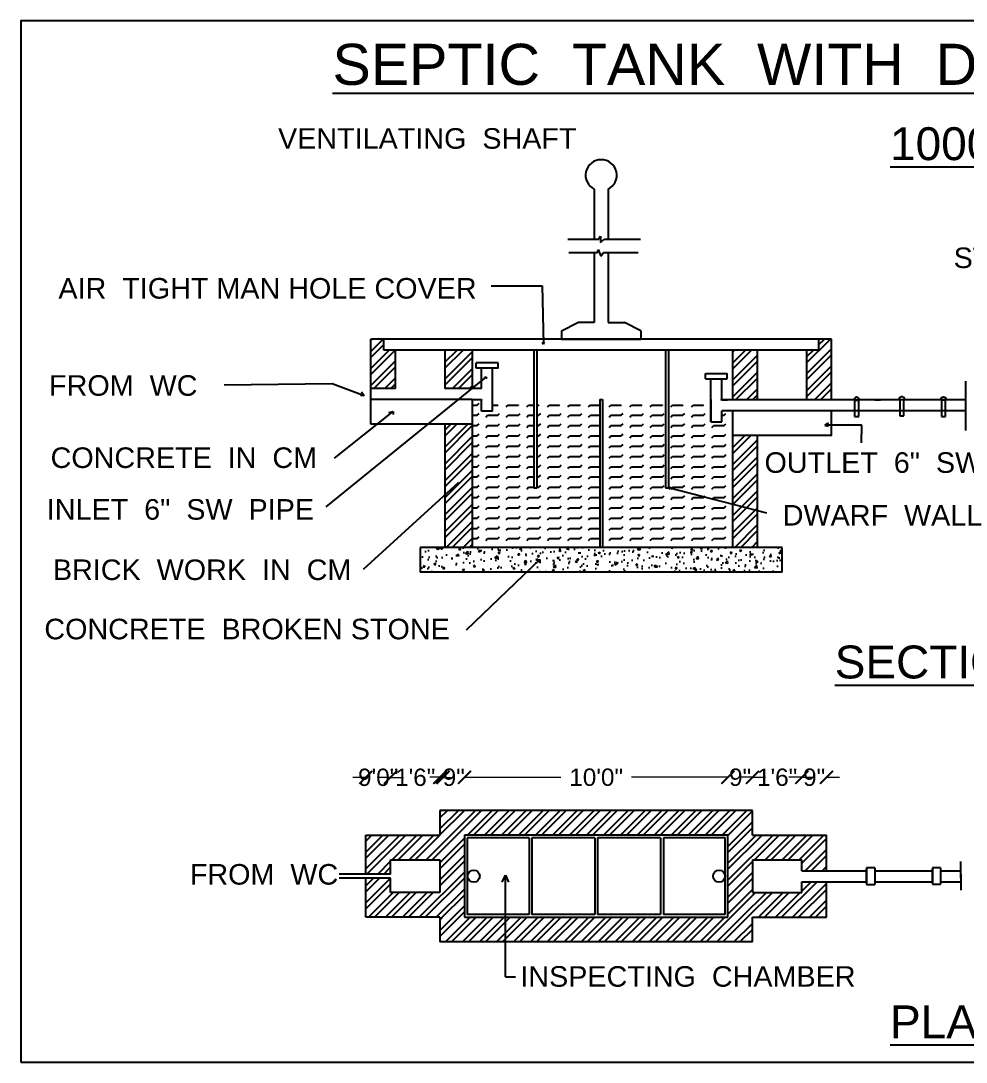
# Model space of a CAD drawing. Header units: metres. Extents: x 1738 to 2075, y -536 to -356.
# Drawn here: x 2060.27 to 2068.26, y -371.86 to -363.05 of the extents above; entities that cross this region are included whole.
import ezdxf
from ezdxf.enums import TextEntityAlignment as Align

# ---------------------------------------------------------------- set-up
doc = ezdxf.new("R2010")
doc.units = ezdxf.units.M
doc.header["$MEASUREMENT"] = 0
doc.header["$PDMODE"] = 98
doc.styles.get("Standard").update_dxf_attribs({"font": 'arial.ttf'})
doc.dimstyles.get("Standard").update_dxf_attribs({"dimtxt": 0.4600000000000001, "dimasz": 0.1, "dimexe": 0.15, "dimexo": 0, "dimgap": 0.09, "dimtad": 0, "dimzin": 0, "dimdsep": 46, "dimtxsty": 'Standard', "dimcen": 0.09, "dimse1": 1, "dimse2": 1, "dimsd1": 1, "dimsd2": 1, "dimadec": 0, "dimazin": 0, "dimtfac": 1, "dimtix": 1, "dimtofl": 0, "dimtmove": 0, "dimatfit": 3, "dimfxl": 0, "dimtolj": 1, "dimtzin": 0, "dimarcsym": 0})
pattern_1 = [(45, (-443.304856113369, -495.0089926349568), (-3.905364697871373, 3.905364697871373), []), (45, (-443.304856113369, -492.2474827740851), (-3.905364697871373, 3.905364697871373), [])]
pattern_2 = [(45, (-441.0133878105478, -584.6624004122468), (-3.905364697871373, 3.905364697871373), []), (45, (-441.0133878105478, -581.9008905513751), (-3.905364697871373, 3.905364697871373), [])]

# ---------------------------------------------------------------- blocks, each defined once
blk = doc.blocks.new('_ArchTick')
at = {"color": 0, "const_width": 0.15}
blk.add_lwpolyline([(-0.5, -0.5), (0.5, 0.5)], dxfattribs=at)
blk = doc.blocks.new('*D16')
at = {"lineweight": -2}
for p, q in [((63004.39285978072, 4236.239711772292), (62998.3928597807, 4236.239711772292)), ((63014.32104938816, 4236.239711772292), (63020.32104938816, 4236.239711772292))]:
    blk.add_line(p, q, dxfattribs=at)
at = {"layer": 'DEFPOINTS', "color": 0}
for p in [(63014.32104938816, 4236.239711772292), (63004.39285978072, 4209.632596349105), (63014.32104938816, 4209.632596349105)]:
    blk.add_point(p, dxfattribs=at)
at = {"lineweight": -2, "xscale": 6, "yscale": 6, "zscale": 6}
blk.add_blockref('_ArchTick', (63004.39285978072, 4236.239711772292), dxfattribs=at)
at = {"lineweight": -2, "xscale": 6, "yscale": 6, "zscale": 6, "rotation": 180}
blk.add_blockref('_ArchTick', (63014.32104938816, 4236.239711772292), dxfattribs=at)
at = {"color": 0, "insert": (63009.35695458442, 4236.239711772292), "char_height": 8, "attachment_point": 5}
blk.add_mtext('\\A1;9"', dxfattribs=at)
blk = doc.blocks.new('*D15')
at = {"lineweight": -2}
for p, q in [((63014.32104938816, 4236.239711772292), (63058.61895065303, 4236.239711772292)), ((63135.51188213955, 4236.239711772292), (63091.21398087466, 4236.239711772292))]:
    blk.add_line(p, q, dxfattribs=at)
at = {"layer": 'DEFPOINTS', "color": 0}
for p in [(63135.51188213955, 4236.239711772292), (63014.32104938816, 4209.632596349105), (63135.51188213955, 4209.632596349105)]:
    blk.add_point(p, dxfattribs=at)
at = {"lineweight": -2, "xscale": 6, "yscale": 6, "zscale": 6, "rotation": 180}
blk.add_blockref('_ArchTick', (63014.32104938816, 4236.239711772292), dxfattribs=at)
at = {"lineweight": -2, "xscale": 6, "yscale": 6, "zscale": 6}
blk.add_blockref('_ArchTick', (63135.51188213955, 4236.239711772292), dxfattribs=at)
at = {"color": 0, "insert": (63074.91646576385, 4236.239711772292), "char_height": 8, "attachment_point": 5}
blk.add_mtext('\\A1;10\'0"', dxfattribs=at)
blk = doc.blocks.new('*D14')
at = {"lineweight": -2}
for p, q in [((63135.51188213955, 4236.239711772292), (63129.51188213954, 4236.239711772292)), ((63146.87352270997, 4236.239711772292), (63152.87352270996, 4236.239711772292))]:
    blk.add_line(p, q, dxfattribs=at)
at = {"layer": 'DEFPOINTS', "color": 0}
for p in [(63146.87352270997, 4236.239711772292), (63135.51188213955, 4209.632596349105), (63146.87352270997, 4209.632596349105)]:
    blk.add_point(p, dxfattribs=at)
at = {"lineweight": -2, "xscale": 6, "yscale": 6, "zscale": 6}
blk.add_blockref('_ArchTick', (63135.51188213955, 4236.239711772292), dxfattribs=at)
at = {"lineweight": -2, "xscale": 6, "yscale": 6, "zscale": 6, "rotation": 180}
blk.add_blockref('_ArchTick', (63146.87352270997, 4236.239711772292), dxfattribs=at)
at = {"color": 0, "insert": (63141.19270242476, 4236.239711772292), "char_height": 8, "attachment_point": 5}
blk.add_mtext('\\A1;9"', dxfattribs=at)
blk = doc.blocks.new('*D13')
at = {"lineweight": -2}
for p, q in [((63146.87352270997, 4236.239711772292), (63140.87352270997, 4236.239711772292)), ((63169.59680385085, 4236.239711772292), (63175.59680385088, 4236.239711772292))]:
    blk.add_line(p, q, dxfattribs=at)
at = {"layer": 'DEFPOINTS', "color": 0}
for p in [(63169.59680385085, 4236.239711772292), (63146.87352270997, 4209.632596349105), (63169.59680385085, 4198.270955778664)]:
    blk.add_point(p, dxfattribs=at)
at = {"lineweight": -2, "xscale": 6, "yscale": 6, "zscale": 6}
blk.add_blockref('_ArchTick', (63146.87352270997, 4236.239711772292), dxfattribs=at)
at = {"lineweight": -2, "xscale": 6, "yscale": 6, "zscale": 6, "rotation": 180}
blk.add_blockref('_ArchTick', (63169.59680385085, 4236.239711772292), dxfattribs=at)
at = {"color": 0, "insert": (63158.23516328043, 4236.239711772292), "char_height": 8, "attachment_point": 5}
blk.add_mtext('\\A1;1\'6"', dxfattribs=at)
blk = doc.blocks.new('*D12')
at = {"lineweight": -2}
for p, q in [((63169.59680385088, 4236.239711772289), (63163.59680385088, 4236.239711772289)), ((63180.95844442131, 4236.239711772289), (63186.95844442131, 4236.239711772289))]:
    blk.add_line(p, q, dxfattribs=at)
at = {"layer": 'DEFPOINTS', "color": 0}
for p in [(63180.95844442131, 4236.239711772289), (63180.95844442131, 4209.632596349105), (63169.59680385088, 4198.270955778664)]:
    blk.add_point(p, dxfattribs=at)
at = {"lineweight": -2, "xscale": 6, "yscale": 6, "zscale": 6}
blk.add_blockref('_ArchTick', (63169.59680385088, 4236.239711772289), dxfattribs=at)
at = {"lineweight": -2, "xscale": 6, "yscale": 6, "zscale": 6, "rotation": 180}
blk.add_blockref('_ArchTick', (63180.95844442131, 4236.239711772289), dxfattribs=at)
at = {"color": 0, "insert": (63175.27762413608, 4236.239711772289), "char_height": 8, "attachment_point": 5}
blk.add_mtext('\\A1;9"', dxfattribs=at)
blk = doc.blocks.new('*D11')
at = {"lineweight": -2}
for p, q in [((62980.23612767683, 4236.205516286463), (62974.23612767683, 4236.205516286463)), ((63002.95940881772, 4236.205516286463), (63008.95940881773, 4236.205516286463))]:
    blk.add_line(p, q, dxfattribs=at)
at = {"layer": 'DEFPOINTS', "color": 0}
for p in [(62980.23612767683, 4236.205516286463), (63002.95940881772, 4220.994236919547), (62980.23612767683, 4198.270955778664)]:
    blk.add_point(p, dxfattribs=at)
at = {"lineweight": -2, "xscale": 6, "yscale": 6, "zscale": 6}
blk.add_blockref('_ArchTick', (62980.23612767683, 4236.205516286463), dxfattribs=at)
at = {"lineweight": -2, "xscale": 6, "yscale": 6, "zscale": 6, "rotation": 180}
blk.add_blockref('_ArchTick', (63002.95940881772, 4236.205516286463), dxfattribs=at)
at = {"color": 0, "insert": (62991.59776824727, 4236.205516286463), "char_height": 8, "attachment_point": 5}
blk.add_mtext('\\A1;1\'6"', dxfattribs=at)
blk = doc.blocks.new('*D10')
at = {"lineweight": -2}
for p, q in [((62968.87448710639, 4236.205516286463), (62962.87448710639, 4236.205516286463)), ((62980.23612767683, 4236.205516286463), (62986.23612767683, 4236.205516286463))]:
    blk.add_line(p, q, dxfattribs=at)
at = {"layer": 'DEFPOINTS', "color": 0}
for p in [(62968.87448710639, 4236.205516286463), (62968.87448710639, 4209.632596349105), (62980.23612767683, 4198.270955778664)]:
    blk.add_point(p, dxfattribs=at)
at = {"lineweight": -2, "xscale": 6, "yscale": 6, "zscale": 6}
blk.add_blockref('_ArchTick', (62968.87448710639, 4236.205516286463), dxfattribs=at)
at = {"lineweight": -2, "xscale": 6, "yscale": 6, "zscale": 6, "rotation": 180}
blk.add_blockref('_ArchTick', (62980.23612767683, 4236.205516286463), dxfattribs=at)
at = {"color": 0, "insert": (62974.55530739161, 4236.205516286463), "char_height": 8, "attachment_point": 5}
blk.add_mtext('\\A1;9\'0"', dxfattribs=at)
blk = doc.blocks.new('FDSAF')
h = blk.add_hatch()
h.set_pattern_fill('STEEL', color=256, scale=44.1841577739424, style=0)
h.set_pattern_definition(pattern_2)
h.paths.add_polyline_path([(-652.6567311457329, -151.67063409817), (-658.0863645881982, -151.67063409817), (-658.0863645881982, -146.6210160668615), (-664.0183717161781, -146.6210160668615), (-664.0183717161781, -169.3442972077455), (-652.6567311457403, -169.3442972077455)])
h = blk.add_hatch()
h.set_pattern_fill('STEEL', color=256, scale=44.1841577739424, style=0)
h.set_pattern_definition(pattern_2)
h.paths.add_polyline_path([(-451.9344144012574, -146.6210160668615), (-457.9054727434486, -146.6210160668615), (-457.9054727434486, -151.6706340981691), (-463.2960549717026, -151.6706340981691), (-463.2960549717026, -174.6427128379846), (-451.9344144012574, -174.6427128379846)])
h = blk.add_hatch()
h.set_pattern_fill('STEEL', color=256, scale=44.1841577739424, style=0)
h.set_pattern_definition(pattern_2)
h.paths.add_polyline_path([(-617.3094049265858, -151.67063409817), (-629.9334500048498, -151.67063409817), (-629.9334500048498, -169.3442972077473), (-617.3094049265858, -169.3442972077473)])
h = blk.add_hatch()
h.set_pattern_fill('STEEL', color=256, scale=44.1841577739424, style=0)
h.set_pattern_definition(pattern_2)
h.paths.add_polyline_path([(-486.0193361125785, -151.6706340981691), (-497.3809766830235, -151.6706340981691), (-497.3809766830235, -174.6427128379846), (-486.0193361125785, -174.6427128379846)])
h = blk.add_hatch()
h.set_pattern_fill('FLEX', color=256, scale=18.93606761740389, style=0)
h.set_pattern_definition([(0, (-441.0133878105478, -584.6624004122468), (0, 4.734016904350971), [4.734016904350971, -4.734016904350971]), (45, (-436.2793709062025, -584.6624004122468), (3e-16, 4.734016896407144), [1.183504226087739, -4.327902466162949, 1.183504226087739, -6.694910918338437])])
h.paths.add_polyline_path([(-558.6075953126274, -176.902507939345), (-587.6428989926497, -176.902507939345), (-587.6428989926497, -215.1356364971298), (-588.9053035004762, -215.1356364971298), (-588.9053035004762, -176.902507939345), (-607.943392492627, -176.902507939345), (-607.943392492627, -179.775368392513), (-612.9930105239328, -179.775368392513), (-612.9930105239328, -174.7665947298164), (-612.9930105239328, -174.3939152390549), (-617.3094049265858, -174.3939152390549), (-617.3094049265858, -180.7059377781897), (-617.3094049265858, -242.5637586617086), (-558.6075953126274, -242.5637586617086)])
h.paths.add_polyline_path([(-528.3098871247857, -176.902507939345), (-557.3451908048008, -176.902507939345), (-557.3451908048008, -242.5637586617086), (-497.3809766830235, -242.5637586617086), (-497.3809766830235, -197.1171963799388), (-497.3809766830235, -179.6923308692912), (-502.4305947143366, -179.6923308692912), (-502.4305947143366, -184.7011045319868), (-507.4802127456423, -184.7011045319868), (-507.4802127456423, -176.902507939345), (-527.0474826169519, -176.902507939345), (-527.0474826169519, -215.1356364971298), (-528.3098871247857, -215.1356364971298)])
h = blk.add_hatch()
h.set_pattern_fill('STEEL', color=256, scale=44.1841577739424, style=0)
h.set_pattern_definition(pattern_2)
h.paths.add_polyline_path([(-617.3094049265858, -185.7555558094964), (-629.9334500048498, -185.7555558094964), (-629.9334500048498, -242.5637586617086), (-617.3094049265858, -242.5637586617086)])
h = blk.add_hatch()
h.set_pattern_fill('STEEL', color=256, scale=44.1841577739424, style=0)
h.set_pattern_definition(pattern_2)
h.paths.add_polyline_path([(-486.0193361125785, -197.1171963799388), (-486.0193361125785, -191.0539714397355), (-497.3809766830235, -191.0539714397355), (-497.3809766830235, -208.4788369503812), (-497.3809766830306, -242.5637586617086), (-486.0193361125785, -242.5637586617086)])
h = blk.add_hatch()
h.set_pattern_fill('AR-CONC', color=256, scale=1.262404507826925, style=0)
h.set_pattern_definition([(50, (-441.0133878105478, -584.6624004122468), (9.054724877999556, -0.7921857807779185), [0.9468033808701948, -10.41483718957214]), (355, (-441.0133878105478, -584.6624004122468), (-1.751603090200488, 9.495707403348492), [0.7574427046961559, -8.331869751657717]), (100.4513999999999, (-440.258827427824, -584.7284158361373), (7.303128512959487, 8.703515857718795), [0.8046590318574462, -8.851249628160902]), (46.18419999999999, (-441.0133878105478, -582.1375913965944), (13.47289910722949, -2.089519498200221), [1.420205071305292, -15.62225578435821]), (96.63559999999981, (-439.890646332562, -582.3117187259412), (11.79922412782394, 12.29730791379485), [1.206988585658303, -13.27687232140175]), (351.1842000000001, (-441.0133878105478, -582.1375913965944), (11.79921452830974, 12.29731712966188), [1.136164057044234, -12.49780462748657]), (21, (-439.7509833027288, -582.7687936505067), (7.535381533480281, -5.082679025122001), [0.9468033808701948, -10.41483718957214]), (326, (-439.7509833027288, -582.7687936505067), (3.071623718412095, 9.154326857180461), [0.7574427046961559, -8.331869751657711]), (71.45140000000002, (-439.1230351110425, -583.1923506370993), (10.60700833899462, 4.071639529583015), [0.8046590318574477, -8.851249628160916]), (37.50000000000001, (-441.0133878105478, -584.6624004122468), (0.1535065616707096, 4.202467017045256), [0, -8.23087739103156, 0, -8.458110202440407, 0, -8.363429864353387]), (7.500000000000004, (-441.0133878105478, -584.6624004122468), (3.321001699389126, 4.979071230200262), [0, -4.822385219898856, 0, -8.041516714857517, 0, -3.187571382262988]), (327.5, (-443.8285498630063, -584.6624004122468), (6.738998498032007, -0.2847337175093918), [0, -3.156011269567315, 0, -9.846755161050025, 0, -13.06588665600869]), (317.5, (-445.0909543708331, -584.6624004122468), (7.362168490801452, 1.263729809522524), [0, -4.102814650437506, 0, -6.539255350543478, 0, -9.278673132527908])])
h.paths.add_polyline_path([(-474.6576955421406, -242.5637586617086), (-641.295090575295, -242.5637586617086), (-641.295090575295, -253.9253992321501), (-474.6576955421406, -253.9253992321501)])
h = blk.add_hatch()
h.set_pattern_fill('STEEL', color=256, scale=44.1841577739424, style=0)
h.set_pattern_definition(pattern_1)
h.paths.add_polyline_path([(-488.3108044153996, -363.7540070009837), (-632.2249183076709, -363.7540070009837), (-632.2249183076709, -375.1156475714251), (-620.8632777372258, -375.1156475714251), (-488.3108044153996, -375.1156475714251)])
h = blk.add_hatch()
h.set_pattern_fill('STEEL', color=256, scale=44.1841577739424, style=0)
h.set_pattern_definition(pattern_1)
h.paths.add_polyline_path([(-620.8632777372258, -375.1156475714251), (-632.2249183076709, -375.1156475714251), (-666.3098400189992, -375.1156475714251), (-666.3098400189992, -393.1049118079582), (-654.9481994485542, -393.1049118079582), (-654.9481994485542, -386.4772881418667), (-632.2249183076709, -386.4772881418667), (-632.2249183076709, -401.626142235791), (-654.9481994485542, -401.626142235791), (-654.9481994485542, -394.9985185696987), (-666.3098400189992, -394.9985185696987), (-666.3098400189992, -412.9877828062324), (-632.2249183076709, -412.9877828062324), (-620.8632777372258, -412.9877828062324)])
h = blk.add_hatch()
h.set_pattern_fill('STEEL', color=256, scale=44.1841577739424, style=0)
h.set_pattern_definition(pattern_1)
h.paths.add_polyline_path([(-454.2258827040714, -375.1156475714251), (-488.3108044153996, -375.1156475714251), (-499.6724449858374, -375.1156475714251), (-499.6724449858374, -412.9877828062324), (-488.2362253774044, -412.9877828062324), (-454.2258827040714, -412.9877828062324), (-454.2258827040714, -396.5765242044827), (-465.5875232745166, -396.5765242044827), (-465.5875232745166, -401.626142235791), (-488.3108044153996, -401.626142235791), (-488.3108044153996, -386.4772881418667), (-465.5875232745166, -386.4772881418667), (-465.5875232745166, -391.5269061731742), (-454.2258827040714, -391.5269061731742)])
h = blk.add_hatch()
h.set_pattern_fill('STEEL', color=256, scale=44.1841577739424, style=0)
h.set_pattern_definition(pattern_1)
h.paths.add_polyline_path([(-488.3108044153996, -412.9877828062324), (-632.2249183076709, -412.9877828062324), (-632.2249183076709, -424.349423376675), (-488.3108044153996, -424.349423376675)])
for p, q in [((-561.1324043282875, -77.62722934286101), (-561.1324043282875, -100.5500572718974)), ((-554.8203817891477, -77.62722934286101), (-554.7883411726506, -77.62722934286101)), ((-554.8203817891477, -77.62722934286101), (-554.8203817891477, -100.5500572718974)), ((-573.3142119628392, -100.5728148586922), (-559.009067138395, -100.5728148586922)), ((-559.009067138395, -100.5728148586922), (-558.2427491859416, -99.25025392808037)), ((-558.2427491859416, -99.25025392808037), (-558.2427491859416, -102.0652252031095)), ((-558.2427491859416, -102.0652252031095), (-556.5831493211226, -100.5728148586922)), ((-556.5831493211226, -100.5728148586922), (-539.8520866793988, -100.5728148586922)), ((-559.6634666676473, -106.6518717773997), (-559.3199406556522, -105.3769573004347)), ((-559.3199406556522, -105.3769573004347), (-558.2013171966755, -108.398912146451)), ((-572.9339603104672, -106.6518717773997), (-559.6634666676473, -106.6518717773997)), ((-561.1324043282875, -106.6518717773997), (-561.1324043282875, -139.046589019902)), ((-558.2013171966755, -108.398912146451), (-556.9634009734945, -106.6518717773997)), ((-556.9634009734945, -106.6518717773997), (-540.9928416365292, -106.6518717773997)), ((-554.8203817891477, -106.6518717773997), (-554.8203817891477, -139.046589019902)), ((-608.619997154492, -122.011606238555), (-585.1933743761037, -122.011606238555)), ((-585.1933743761037, -122.011606238555), (-584.4551070381713, -148.9494115304442)), ((-576.2812584222047, -142.8338025433813), (-568.7068313752461, -139.046589019902)), ((-561.1324043282875, -139.046589019902), (-568.7068313752461, -139.046589019902)), ((-554.8203817891477, -139.046589019902), (-547.2459547421895, -139.046589019902)), ((-554.8203817891477, -139.046589019902), (-547.2459547421895, -139.046589019902)), ((-539.6715276952236, -142.8338025433813), (-547.2459547421895, -139.046589019902)), ((-576.2812584222047, -142.8338025433813), (-576.2812584222047, -146.6210160668615)), ((-539.6715276952236, -142.8338025433813), (-539.6715276952236, -146.6210160668615)), ((-664.0183717161781, -185.7555558094964), (-664.0183717161781, -146.6210160668615)), ((-617.3094049265858, -146.6210160668615), (-664.0183717161781, -146.6210160668615)), ((-451.9344144012574, -146.6210160668615), (-664.0183717161781, -146.6210160668615)), ((-658.0863645881982, -151.6706340981709), (-658.0863645881982, -146.6210160668615)), ((-585.0757147506738, -147.9820108108288), (-584.4551070381713, -148.9494115304442)), ((-584.4551070381713, -148.9494115304442), (-584.0672057227058, -148.033247544161)), ((-576.2812584222047, -146.6210160668615), (-539.6715276952236, -146.6210160668615)), ((-457.9054727434486, -146.6210160668615), (-457.9054727434486, -151.6706340981709)), ((-451.9344144012574, -174.6427128379846), (-451.9344144012574, -146.6210160668615)), ((-457.9054727434486, -151.6706340981709), (-658.0863645881982, -151.6706340981709)), ((-652.6567311457329, -169.3442972077455), (-652.6567311457329, -151.6706340981709)), ((-629.9334500048498, -151.6706340981709), (-629.9334500048498, -169.3442972077455)), ((-617.3094049265858, -151.6706340981709), (-617.3094049265858, -169.3442972077455)), ((-588.9053035004762, -151.6706340981709), (-588.9053035004762, -215.1356364971298)), ((-587.6428989926497, -151.6706340981709), (-587.6428989926497, -215.1356364971298)), ((-528.3098871247857, -151.6706340981709), (-528.3098871247857, -215.1356364971298)), ((-527.0474826169519, -151.6706340981709), (-527.0474826169519, -215.1356364971298)), ((-497.3809766830235, -174.6427128379846), (-497.3809766830235, -151.6706340981709)), ((-486.0193361125785, -174.6427128379846), (-486.0193361125785, -151.6706340981709)), ((-463.2960549716954, -174.6427128379846), (-463.2960549716954, -151.6706340981709)), ((-605.418583476974, -157.5423404970297), (-615.5178195395856, -157.5423404970297)), ((-615.5178195395856, -160.0671495126844), (-615.5178195395856, -157.5423404970297)), ((-605.418583476974, -160.0671495126844), (-605.418583476974, -157.5423404970297)), ((-605.418583476974, -160.0671495126844), (-615.5178195395856, -160.0671495126844)), ((-612.9930105239328, -169.3442972077473), (-612.9930105239328, -160.0671495126844)), ((-607.943392492627, -179.775368392513), (-607.943392492627, -160.0671495126844)), ((-510.0050217612952, -162.4680766365036), (-499.9057856986762, -162.4680766365036)), ((-510.0050217612952, -164.9928856521574), (-510.0050217612952, -162.4680766365036)), ((-499.9057856986762, -164.9928856521574), (-499.9057856986762, -162.4680766365036)), ((-731.5434960269847, -167.676988723314), (-681.8935415511949, -167.015614603426)), ((-684.595447344771, -223.9636591137105), (-610.7607746792055, -164.0746695671414)), ((-681.8935415511949, -167.015614603426), (-667.1346528882132, -172.5803117753594)), ((-611.772861453981, -164.27472230071), (-610.7607746792055, -164.0746695671414)), ((-610.7607746792055, -164.0746695671414), (-611.1188502922741, -164.887641988158)), ((-510.0050217612952, -164.9928856521574), (-499.9057856986762, -164.9928856521574)), ((-507.4802127456423, -184.701104531985), (-507.4802127456423, -164.9928856521574)), ((-502.4305947143366, -174.6427128379846), (-502.4305947143366, -164.9928856521574)), ((-390.0529868410449, -188.7857631028746), (-390.0529868410449, -165.9933102371014)), ((-667.1346528882132, -172.5803117753594), (-668.7393368183474, -172.5803117753594)), ((-668.357458919083, -170.9692164706494), (-667.1346528882132, -172.5803117753594)), ((-652.6567311457329, -169.3442972077455), (-664.0183717161781, -169.3442972077455)), ((-612.9930105239328, -169.3442972077473), (-629.9334500048498, -169.3442972077473)), ((-607.943392492627, -174.3939152390549), (-607.943392492627, -168.8830013454325)), ((-617.3094049265858, -174.3939152390549), (-664.0183717161781, -174.3939152390549)), ((-617.3094049265858, -174.3939152390549), (-617.3094049265858, -242.5637586617086)), ((-617.3094049265858, -174.3939152390549), (-612.9930105239328, -174.3939152390549)), ((-617.3094049265858, -174.3939152390549), (-617.3094049265858, -180.7059377781897)), ((-612.9930105239328, -174.3939152390549), (-612.9930105239328, -174.7665947298164)), ((-612.9930105239328, -179.775368392513), (-612.9930105239328, -174.7665947298164)), ((-558.6075953126274, -174.3939152390549), (-558.6075953126274, -242.5637586617086)), ((-558.6075953126274, -174.3939152390549), (-557.3451908048008, -174.3939152390549)), ((-557.711802619131, -176.9025079393423), (-557.711802619131, -176.9025079393423)), ((-557.711802619131, -176.9025079393423), (-557.711802619131, -176.9025079393423)), ((-557.3451908048008, -174.3939152390549), (-557.3451908048008, -242.5637586617086)), ((-507.4802127456423, -174.3939152390549), (-507.4802127456423, -184.4282860402126)), ((-502.7634100715586, -174.6867515289441), (-502.7634100715586, -174.6427128379846)), ((-502.4305947143366, -174.6427128379846), (-499.8713572381382, -174.6427128379846)), ((-390.0529868410449, -174.6427128379846), (-502.4305947143366, -174.6427128379846)), ((-441.6307248165757, -174.685598759117), (-439.0714873403776, -174.685598759117)), ((-441.2979094593463, -174.685598759117), (-441.2979094593463, -182.2600258060784)), ((-439.4043026976069, -182.2600258060784), (-439.4043026976069, -174.685598759117)), ((-431.9523542534297, -174.6427128379846), (-429.3931167772388, -174.6427128379846)), ((-420.8264169606482, -174.4466642984624), (-418.2671794844573, -174.4466642984624)), ((-420.4936016034189, -174.4466642984624), (-420.4936016034189, -182.0210913454238)), ((-418.5999948416863, -182.0210913454238), (-418.5999948416863, -174.4466642984624)), ((-401.6546460655808, -174.6427128379846), (-399.0954085893899, -174.6427128379846)), ((-401.3218307083516, -174.6427128379846), (-401.3218307083516, -182.2171398849459)), ((-399.428223946612, -182.2171398849459), (-399.428223946612, -174.6427128379846)), ((-680.6998017277292, -201.4119073913744), (-653.6890886834371, -179.9803126569122)), ((-655.6910792474009, -180.475729153276), (-653.6890886834371, -179.9803126569122)), ((-653.6890886834371, -179.9803126569122), (-653.6890886834371, -181.4256543734955)), ((-607.943392492627, -179.775368392513), (-612.9930105239328, -179.775368392513)), ((-502.4305947143366, -184.701104531985), (-502.4305947143366, -179.6923308692912)), ((-390.0529868410449, -179.6923308692912), (-502.4305947143366, -179.6923308692912)), ((-497.3809766830235, -208.4788369503831), (-497.3809766830235, -179.6923308692912)), ((-451.9344144012574, -191.0539714397337), (-451.9344144012574, -179.6923308692912)), ((-441.2979094593463, -182.2600258060784), (-439.4043026976069, -182.2600258060784)), ((-420.4936016034189, -182.0210913454238), (-418.5999948416863, -182.0210913454238)), ((-401.3218307083516, -182.2171398849459), (-399.428223946612, -182.2171398849459)), ((-617.3094049265858, -185.7555558094964), (-664.0183717161781, -185.7555558094964)), ((-629.9334500048498, -185.7555558094964), (-629.9334500048498, -242.5637586617086)), ((-507.4802127456423, -184.701104531985), (-502.4305947143366, -184.701104531985)), ((-453.3313933681928, -185.3866863089996), (-455.012900932459, -186.3186670133891)), ((-437.9781497249858, -186.3486522675465), (-455.012900932459, -186.3186670133891)), ((-455.012900932459, -186.3186670133891), (-453.3313933681928, -186.7992525211066)), ((-438.1868675446167, -194.4818318304178), (-437.9781497249858, -186.3486522675465)), ((-451.7695142637895, -191.0539714397337), (-497.3809766830235, -191.0539714397337)), ((-486.0193361125785, -208.4788369503831), (-486.0193361125785, -191.0539714397337)), ((-497.3809766830235, -242.5637586617086), (-497.3809766830235, -197.1171963799388)), ((-486.0193361125785, -242.5637586617086), (-486.0193361125785, -197.1171963799388)), ((-667.4264422629712, -252.6482776978883), (-623.6214274657178, -212.7086529696817)), ((-623.9939812204758, -212.8063384183442), (-623.6214274657178, -212.7086529696817)), ((-623.6214274657178, -212.7086529696817), (-623.6978163903259, -213.0417263732079)), ((-588.9053035004762, -215.1356364971298), (-587.6428989926497, -215.1356364971298)), ((-528.3098871247857, -215.1356364971298), (-527.0474826169519, -215.1356364971298)), ((-525.9249079291255, -214.9974586645585), (-527.0474826169519, -215.1356364971298)), ((-481.6924025133048, -226.776358627666), (-527.0474826169519, -215.1356364971298)), ((-527.0474826169519, -215.1356364971298), (-526.3174044280604, -215.8275146788128)), ((-474.6576955421406, -242.5637586617086), (-641.295090575295, -242.5637586617086)), ((-641.295090575295, -242.5637586617086), (-641.295090575295, -253.9253992321501)), ((-474.6576955421406, -253.9253992321501), (-474.6576955421406, -242.5637586617086)), ((-619.9010340920503, -280.5442279217714), (-586.2375681963457, -248.2129170051194)), ((-587.3234903108532, -248.3307879716794), (-586.2375681963457, -248.2129170051194)), ((-586.2375681963457, -248.2129170051194), (-586.2375682045604, -249.1776806152511)), ((-474.6576955421406, -253.9253992321501), (-641.295090575295, -253.9253992321501)), ((-488.3108044153996, -363.7540070009837), (-632.2249183076709, -363.7540070009837)), ((-632.2249183076709, -363.7540070009837), (-632.2249183076709, -375.1156475714251)), ((-488.3108044153996, -375.1156475714251), (-488.3108044153996, -363.7540070009837)), ((-666.3098400189992, -375.1156475714251), (-632.2249183076709, -375.1156475714251)), ((-666.3098400189992, -393.1049118079582), (-666.3098400189992, -375.1156475714251)), ((-499.6724449858374, -375.1156475714251), (-620.8632777372258, -375.1156475714251)), ((-620.8632777372258, -375.1156475714251), (-620.8632777372258, -412.9877828062324)), ((-591.1967718032903, -376.3780520792525), (-619.6008732293992, -376.3780520792525)), ((-619.6008732293992, -376.3780520792525), (-619.6008732293992, -411.7253782984053)), ((-591.1967718032903, -376.3780520792525), (-591.1967718032903, -411.7253782984053)), ((-560.8990636154413, -376.3780520792525), (-589.9343672954707, -376.3780520792525)), ((-589.9343672954707, -376.3780520792525), (-589.9343672954707, -411.7253782984053)), ((-560.8990636154413, -376.3780520792525), (-560.8990636154413, -411.7253782984053)), ((-530.6013554275996, -376.3780520792525), (-559.6366591076221, -376.3780520792525)), ((-559.6366591076221, -376.3780520792525), (-559.6366591076221, -411.7253782984053)), ((-530.6013554275996, -376.3780520792525), (-530.6013554275996, -411.7253782984053)), ((-500.9348494936637, -376.3780520792525), (-529.3389509197732, -376.3780520792525)), ((-529.3389509197732, -376.3780520792525), (-529.3389509197732, -411.7253782984053)), ((-529.3389509197732, -376.3780520792525), (-529.3389509197732, -411.7253782984053)), ((-500.9348494936637, -411.7253782984053), (-500.9348494936637, -376.3780520792525)), ((-499.6724449858374, -412.9877828062324), (-499.6724449858374, -375.1156475714251)), ((-488.3108044153996, -375.1156475714251), (-454.2258827040714, -375.1156475714251)), ((-454.2258827040714, -391.5269061731742), (-454.2258827040714, -375.1156475714251)), ((-654.9481994485542, -386.4772881418667), (-632.2249183076709, -386.4772881418667)), ((-654.9481994485542, -393.1049118079582), (-654.9481994485542, -386.4772881418667)), ((-632.2249183076709, -386.4772881418667), (-632.2249183076709, -401.626142235791)), ((-488.3108044153996, -386.4772881418667), (-465.5875232745093, -386.4772881418667)), ((-488.3108044153996, -386.4772881418667), (-488.3108044153996, -401.626142235791)), ((-465.5875232745093, -391.5269061731742), (-465.5875232745093, -386.4772881418667)), ((-392.3444551438661, -391.5269061731742), (-392.3444551438661, -387.3138306129313)), ((-654.9481994485542, -393.1049118079582), (-678.5841483844051, -393.1049118079582)), ((-465.5875232745093, -391.5269061731742), (-435.8046139607613, -391.5269061731742)), ((-435.8046139607613, -390.2755223920967), (-435.8046139607613, -397.849949439058)), ((-432.0174004372676, -390.2755223920967), (-435.8046139607613, -390.2755223920967)), ((-435.8046139607613, -397.2187471851457), (-435.8046139607613, -390.7405527197216)), ((-432.0174004372676, -390.2755223920967), (-432.0174004372676, -397.849949439058)), ((-432.0174004372676, -391.5269061731742), (-405.5069057729051, -391.5269061731742)), ((-405.5069057729051, -390.1924364289535), (-405.5069057729051, -397.7668634759157)), ((-401.7196922494331, -390.1924364289535), (-405.5069057729051, -390.1924364289535)), ((-405.5069057729051, -397.2187471851457), (-405.5069057729051, -390.7405527197216)), ((-401.7196922494331, -390.1924364289535), (-401.7196922494331, -397.7668634759157)), ((-401.7196922494331, -391.5269061731742), (-392.3444551438661, -391.5269061731742)), ((-392.3444551438661, -394.7416291546943), (-392.3444551438661, -391.5269061731742)), ((-392.3444551438661, -393.1049118079582), (-392.3444551438661, -400.5386940569422)), ((-654.9481994485542, -394.9985185696987), (-678.5841483844051, -394.9985185696987)), ((-666.3098400189992, -412.9877828062324), (-666.3098400189992, -394.9985185696987)), ((-654.9481994485542, -401.626142235791), (-654.9481994485542, -394.9985185696987)), ((-603.5384072851375, -396.7756875655259), (-602.0105517658302, -393.5119717777844)), ((-602.0105517658302, -440.4915754125457), (-602.0105517658302, -393.5119717777844)), ((-602.0105517658302, -393.5119717777844), (-600.6118724908592, -396.8801192420515)), ((-465.5875232745093, -401.626142235791), (-465.5875232745093, -396.5765242044827)), ((-465.5875232745093, -396.5765242044827), (-435.8046139607613, -396.5765242044827)), ((-454.2258827040714, -412.9877828062324), (-454.2258827040714, -396.5765242044827)), ((-454.2258827040714, -396.5765242044827), (-454.2258827040714, -396.5798076852633)), ((-435.8046139607613, -397.849949439058), (-432.0174004372676, -397.849949439058)), ((-432.0174004372676, -396.5765242044827), (-405.5069057729051, -396.5765242044827)), ((-405.5069057729051, -397.7668634759157), (-401.7196922494331, -397.7668634759157)), ((-401.7196922494331, -396.5765242044827), (-392.3444551438661, -396.5765242044827)), ((-632.2249183076709, -401.626142235791), (-654.9481994485542, -401.626142235791)), ((-488.3108044153996, -401.626142235791), (-465.5875232745093, -401.626142235791)), ((-591.1967718032903, -411.7253782984053), (-619.6008732293992, -411.7253782984053)), ((-560.8990636154413, -411.7253782984053), (-589.9343672954707, -411.7253782984053)), ((-530.6013554275996, -411.7253782984053), (-559.6366591076221, -411.7253782984053)), ((-500.9348494936637, -411.7253782984053), (-529.3389509197732, -411.7253782984053)), ((-632.2249183076709, -412.9877828062324), (-666.3098400189992, -412.9877828062324)), ((-632.2249183076709, -412.9877828062324), (-632.2249183076709, -424.349423376675)), ((-620.8632777372258, -412.9877828062324), (-499.6724449858374, -412.9877828062324)), ((-488.3108044153996, -424.349423376675), (-488.3108044153996, -412.9877828062324)), ((-488.3108044153996, -412.9877828062324), (-454.2258827040714, -412.9877828062324)), ((-488.3108044153996, -412.9877828062324), (-488.2362253774044, -412.9877828062324)), ((-488.3108044153996, -424.349423376675), (-632.2249183076709, -424.349423376675)), ((-488.3108044153996, -424.349423376675), (-632.2249183076709, -424.349423376675)), ((-632.2249183076709, -424.349423376675), (-632.2249183076709, -424.349423376675)), ((-632.2249183076709, -424.349423376675), (-632.2249183076709, -424.349423376675)), ((-602.0105517658302, -440.4915754125457), (-597.4693163056797, -440.4915754125457))]:
    blk.add_line(p, q)
blk.add_lwpolyline([(-825.1478700449443, -479.7325021277863), (0, -479.7325021277863), (0, 0), (-825.1478700449443, 0)], close=True)
for centre in [(-616.6664108903277, -394.0517151888289), (-503.7155849251067, -394.0517151888289)]:
    blk.add_circle(centre, 2.769456528703623)
for centre, radius, start, end in [((-557.9603727504654, -71.16491251317257), 7.198841791425573, 295.8604042198552, 243.8558629965384), ((-502.4305947143366, -175.9223315760791), 1.279618738095118, 90, 105.0753709420249), ((-440.3511060784802, -174.685598759117), 1.279618738095118, 0, 180), ((-419.5467982225454, -174.4466642984624), 1.279618738095118, 0, 180), ((-400.375027327485, -174.6427128379846), 1.279618738095118, 0, 180)]:
    blk.add_arc(centre, radius, start, end)
for s, height, p in [('%%USEPTIC  TANK  WITH  DISPERSION  TRENCH  ', 18.93606761740389, (-681.6784261146895, -29.5010626647063)), ('%%U1000 GALLONS  CAPACITY', 15.14885409392312, (-424.9718026438348, -64.18069046970322)), ('%%USECTION', 15.14885409392312, (-450.4358882867674, -302.9541833914172)), ('%%UPLAN', 15.14885409392312, (-424.9718026438348, -468.738644695292))]:
    blk.add_text(s, height=height).set_placement(p)
for s, p in [('VENTILATING  SHAFT', (-638.0229317381962, -58.91959726916319)), ('SW  PIPE  OPEN  JOINED  &  LAID  TO A FALL OF  1/100', (-221.5279060785542, -113.9071189975748)), ('AIR  TIGHT MAN HOLE COVER', (-711.5820697926101, -127.9598486910945)), ('FROM  WC', (-777.9890392663001, -172.7305342697927)), ('CONCRETE  IN  CM', (-750.1019936911616, -205.9904540750604)), ('OUTLET  6"  SW  PIPE', (-413.9137031893624, -208.2372337881752)), ('INLET  6"  SW  PIPE', (-751.6876902467047, -229.8184540310895)), ('DWARF  WALL', (-428.4464456118874, -232.5107516989338)), ('BRICK  WORK  IN  CM', (-741.6766747331203, -257.6177865817008)), ('CONCRETE  BROKEN STONE', (-721.004866722229, -284.9207053008249)), ('FROM  WC', (-713.193297294405, -397.9300539462265)), ('INSPECTING  CHAMBER', (-518.0196594832523, -444.9790691652203))]:
    blk.add_text(s, height=9.468033808701943).set_placement(p, align=Align.CENTER)
for base, p1, p2, text, picture, middle in [((-666.309840018992, -348.5427276340678), (-654.9481994485542, -386.4772881418667), (-666.309840018992, -375.1156475714251), '9\'0"', '*D10', (-660.629019733773, -348.5427276340678)), ((-620.8632777372258, -348.5085321482384), (-630.7914673446647, -375.1156475714251), (-620.8632777372258, -375.1156475714251), '9"', '*D16', (-625.8273725409452, -348.5085321482384)), ((-499.6724449858374, -348.5085321482384), (-620.8632777372258, -375.1156475714251), (-499.6724449858374, -375.1156475714251), '10\'0"', '*D15', (-560.2678613615353, -348.5085321482384)), ((-488.3108044153996, -348.5085321482384), (-499.6724449858374, -375.1156475714251), (-488.3108044153996, -375.1156475714251), '9"', '*D14', (-493.9916247006185, -348.5085321482384)), ((-465.5875232745166, -348.5085321482384), (-488.3108044153996, -375.1156475714251), (-465.5875232745166, -386.4772881418667), '1\'6"', '*D13', (-476.9491638449617, -348.5085321482384)), ((-454.2258827040714, -348.5085321482411), (-465.5875232745093, -386.4772881418667), (-454.2258827040714, -375.1156475714251), '9"', '*D12', (-459.9067029892903, -348.5085321482411))]:
    dim = blk.add_linear_dim(base=base, p1=p1, p2=p2, text=text, dimstyle='Standard', override={"dimtmove": 1})
    dim.commit()
    dim.dimension.update_dxf_attribs({"geometry": picture, "text_midpoint": middle, "insert": (-63635.18432712537, -4584.748243920532)})
dim = blk.add_linear_dim(base=(-654.9481994485542, -348.5427276340678), p1=(-632.2249183076709, -363.7540070009837), p2=(-654.9481994485542, -386.4772881418667), text='1\'6"', dimstyle='Standard')
dim.commit()
dim.dimension.update_dxf_attribs({"geometry": '*D11', "text_midpoint": (-643.5865588781089, -348.5427276340678), "insert": (-63635.18432712537, -4584.748243920532)})

msp = doc.modelspace()

# ---------------------------------------------------------------- block references
at = {"lineweight": 20, "xscale": 0.0183465215998818, "yscale": 0.0183465215998818, "zscale": 0.0183465215998818}
msp.add_blockref('FDSAF', (2075.412161310935, -363.0542064359018), dxfattribs=at)

doc.saveas('drawing.dxf')
